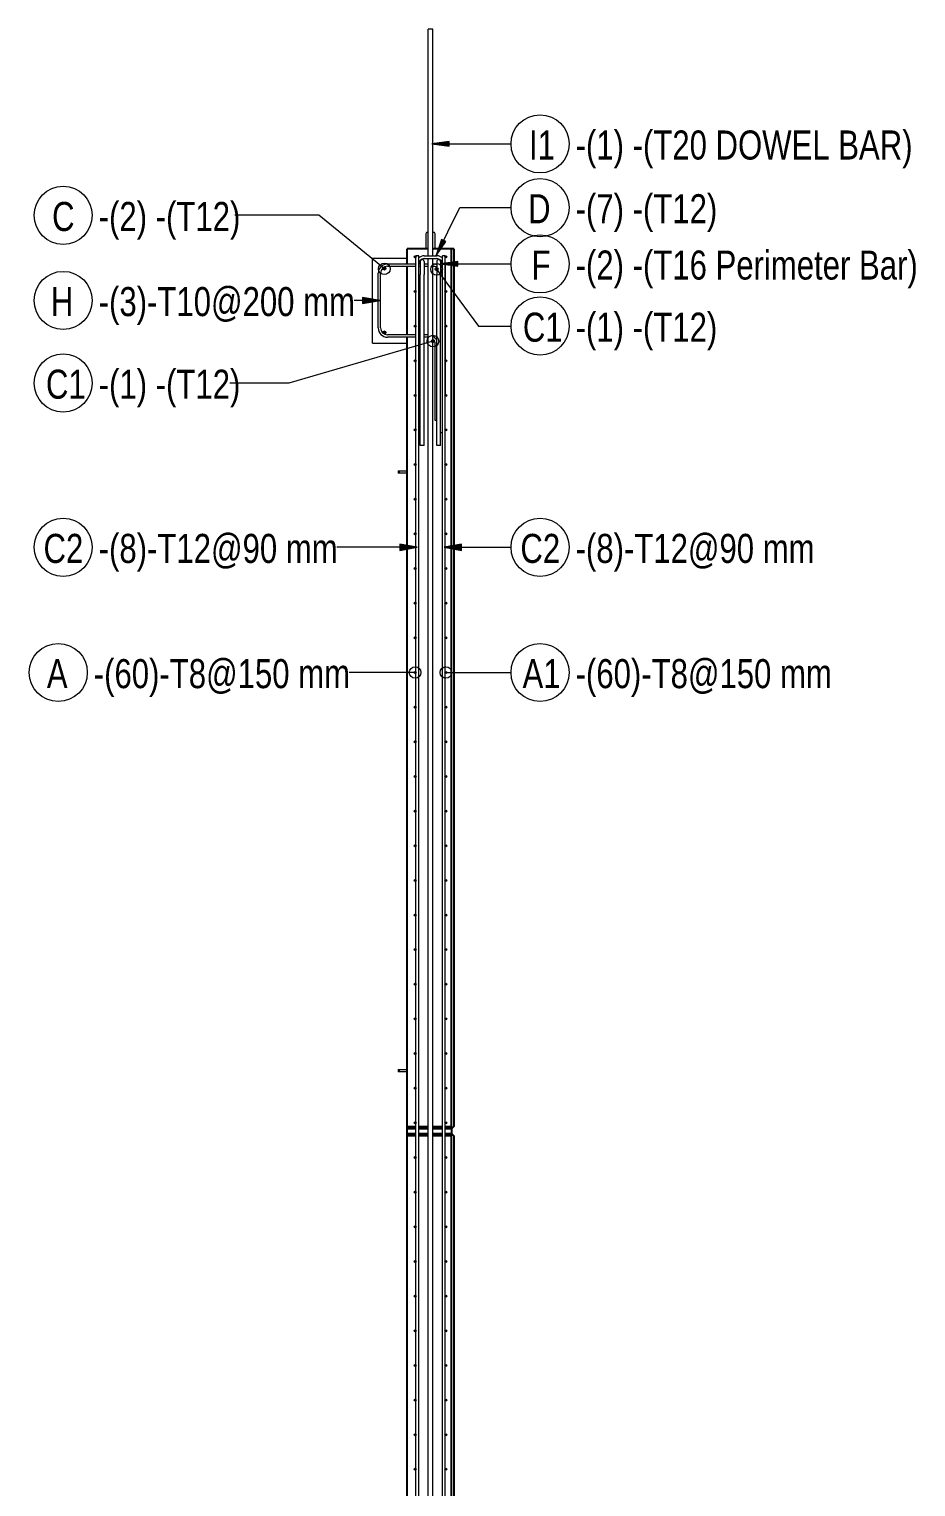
# Model space of a CAD drawing. Header units: millimetres. Extents: x 20 to 15200, y -2824 to 20808.
# Drawn here: x 5865 to 9677, y 2140 to 8410 of the extents above; entities that cross this region are included whole.
import ezdxf

# ---------------------------------------------------------------- set-up
doc = ezdxf.new("R2010")
doc.units = ezdxf.units.MM
for name, color, linetype, lineweight in [('A-GENM', 13, 'Continuous', 18), ('A-WALL', 113, 'Continuous', 25), ('S-BEAM', 12, 'Continuous', 18), ('S-RBAR', 171, 'Continuous', 18), ('S-RBAR-IDEN', 171, 'Continuous', 9)]:
    doc.layers.add(name, color=color, linetype=linetype, lineweight=lineweight)
doc.styles.add('Nirmala UI Semilight', font='NirmalaS.ttf', dxfattribs={"width": 0.8, "height": 125})

# ---------------------------------------------------------------- blocks, each defined once
blk = doc.blocks.new('M_Rectangular Corbel - M_Rectangular Corbel-2619635-Elevation Right 1')
at = {"layer": 'S-BEAM'}
for p, q in [((20114.6, 7060), (20114.6, 7425)), ((20114.6, 7425), (20264.6, 7425)), ((20114.6, 7060), (20264.6, 7060))]:
    blk.add_line(p, q, dxfattribs=at)
blk = doc.blocks.new('RR spread anchor face based - RR-SA-2_5-150-1726819-Elevation Right 1')
at = {"layer": 'A-GENM'}
for p, q in [((20224.6, 6510), (20229.6, 6510)), ((20224.6, 6510), (20224.6, 6500)), ((20229.6, 6500), (20224.6, 6500)), ((20229.6, 6510), (20264.6, 6510)), ((20229.6, 6510), (20229.6, 6500)), ((20264.6, 6500), (20229.6, 6500))]:
    blk.add_line(p, q, dxfattribs=at)
blk = doc.blocks.new('RR spread anchor face based - RR-SA-5_0-240-1726839-Elevation Right 1')
at = {"layer": 'A-GENM'}
for p, q in [((20347.1, 7534.9), (20344.6, 7529.9)), ((20344.6, 7529.9), (20344.6, 7465)), ((20354.6, 7534.9), (20347.1, 7534.9)), ((20382.1, 7534.9), (20374.6, 7534.9)), ((20384.6, 7529.9), (20382.1, 7534.9)), ((20384.6, 7465), (20384.6, 7529.9))]:
    blk.add_line(p, q, dxfattribs=at)
blk = doc.blocks.new('M_Rebar Tag_rfa MARK - ARROW-794226-Elevation Right 1')
at = {"layer": 'S-RBAR-IDEN'}
blk.add_circle((20835.4, 7916.6), 125, dxfattribs=at)
blk = doc.blocks.new('M_Rebar Tag_rfa MARK - DOT 1 MM-794228-Elevation Right 1')
at = {"layer": 'S-RBAR-IDEN'}
blk.add_circle((18784.9, 7609.2), 125, dxfattribs=at)
blk = doc.blocks.new('M_Rebar Tag_rfa Dimension - ARROW-793927-Elevation Right 1')
at = {"layer": 'S-RBAR-IDEN'}
blk.add_circle((18784.9, 7243.1), 125, dxfattribs=at)
blk = doc.blocks.new('M_Rebar Tag_rfa Dimension - DOT-793929-Elevation Right 1')
at = {"layer": 'S-RBAR-IDEN'}
blk.add_circle((20835.4, 5642.8), 125, dxfattribs=at)

msp = doc.modelspace()

# ---------------------------------------------------------------- hatches: boundary and pattern name
at = {"layer": 'S-RBAR'}
for points in [[(7524.4, 7427), (7528.2, 7431.2), (7524.4, 7435), (7520.4, 7431)], [(7656.4, 7427), (7660.2, 7431.2), (7656.4, 7435), (7652.4, 7431)], [(7391.8, 7373.9), (7397.8, 7379.9), (7391.8, 7385.9), (7385.8, 7379.9)], [(7616.5, 7372.2), (7622.5, 7378.2), (7616.5, 7384.2), (7610.5, 7378.2)], [(7524.4, 7278), (7528.4, 7282), (7524.4, 7286), (7520.4, 7282)], [(7656.4, 7278), (7660.4, 7282), (7656.4, 7286), (7652.4, 7282)], [(7391.8, 7098.8), (7397.8, 7104.8), (7391.8, 7110.8), (7385.8, 7104.8)], [(7524.4, 7129), (7528.4, 7133), (7524.4, 7137), (7520.4, 7133)], [(7656.4, 7129), (7660.4, 7133), (7656.4, 7137), (7652.4, 7133)], [(7600.8, 7062.3), (7606.8, 7068.3), (7600.8, 7074.3), (7594.8, 7068.3)], [(7524.4, 6979.9), (7528.4, 6983.9), (7524.4, 6987.9), (7520.4, 6983.9)], [(7656.4, 6979.9), (7660.4, 6983.9), (7656.4, 6987.9), (7652.4, 6983.9)], [(7524.4, 6830.9), (7528.4, 6834.9), (7524.4, 6838.9), (7520.4, 6834.9)], [(7656.4, 6830.9), (7660.4, 6834.9), (7656.4, 6838.9), (7652.4, 6834.9)], [(7524.4, 6681.9), (7528.4, 6685.9), (7524.4, 6689.9), (7520.4, 6685.9)], [(7656.4, 6681.9), (7660.4, 6685.9), (7656.4, 6689.9), (7652.4, 6685.9)], [(7524.4, 6532.9), (7528.4, 6536.9), (7524.4, 6540.9), (7520.4, 6536.9)], [(7656.4, 6532.9), (7660.4, 6536.9), (7656.4, 6540.9), (7652.4, 6536.9)], [(7524.4, 6383.9), (7528.4, 6387.9), (7524.4, 6391.9), (7520.4, 6387.9)], [(7656.4, 6383.9), (7660.4, 6387.9), (7656.4, 6391.9), (7652.4, 6387.9)], [(7524.4, 6234.9), (7528.4, 6238.9), (7524.4, 6242.9), (7520.4, 6238.9)], [(7656.4, 6234.9), (7660.4, 6238.9), (7656.4, 6242.9), (7652.4, 6238.9)], [(7524.4, 6085.8), (7528.4, 6089.8), (7524.4, 6093.8), (7520.4, 6089.8)], [(7656.4, 6085.8), (7660.4, 6089.8), (7656.4, 6093.8), (7652.4, 6089.8)], [(7524.4, 5936.8), (7528.4, 5940.8), (7524.4, 5944.8), (7520.4, 5940.8)], [(7656.4, 5936.8), (7660.4, 5940.8), (7656.4, 5944.8), (7652.4, 5940.8)], [(7524.4, 5787.8), (7528.4, 5791.8), (7524.4, 5795.8), (7520.4, 5791.8)], [(7656.4, 5787.8), (7660.4, 5791.8), (7656.4, 5795.8), (7652.4, 5791.8)], [(7524.4, 5638.8), (7528.4, 5642.8), (7524.4, 5646.8), (7520.4, 5642.8)], [(7656.4, 5638.8), (7660.4, 5642.8), (7656.4, 5646.8), (7652.4, 5642.8)], [(7524.4, 5489.8), (7528.4, 5493.8), (7524.4, 5497.8), (7520.4, 5493.8)], [(7656.4, 5489.8), (7660.4, 5493.8), (7656.4, 5497.8), (7652.4, 5493.8)], [(7524.4, 5340.8), (7528.4, 5344.8), (7524.4, 5348.8), (7520.4, 5344.8)], [(7656.4, 5340.8), (7660.4, 5344.8), (7656.4, 5348.8), (7652.4, 5344.8)], [(7524.4, 5191.7), (7528.4, 5195.7), (7524.4, 5199.7), (7520.4, 5195.7)], [(7656.4, 5191.7), (7660.4, 5195.7), (7656.4, 5199.7), (7652.4, 5195.7)], [(7524.4, 5042.7), (7528.4, 5046.7), (7524.4, 5050.7), (7520.4, 5046.7)], [(7656.4, 5042.7), (7660.4, 5046.7), (7656.4, 5050.7), (7652.4, 5046.7)], [(7524.4, 4893.7), (7528.4, 4897.7), (7524.4, 4901.7), (7520.4, 4897.7)], [(7656.4, 4893.7), (7660.4, 4897.7), (7656.4, 4901.7), (7652.4, 4897.7)], [(7524.4, 4744.7), (7528.4, 4748.7), (7524.4, 4752.7), (7520.4, 4748.7)], [(7656.4, 4744.7), (7660.4, 4748.7), (7656.4, 4752.7), (7652.4, 4748.7)], [(7524.4, 4595.7), (7528.4, 4599.7), (7524.4, 4603.7), (7520.4, 4599.7)], [(7656.4, 4595.7), (7660.4, 4599.7), (7656.4, 4603.7), (7652.4, 4599.7)], [(7524.4, 4446.7), (7528.4, 4450.7), (7524.4, 4454.7), (7520.4, 4450.7)], [(7656.4, 4446.7), (7660.4, 4450.7), (7656.4, 4454.7), (7652.4, 4450.7)], [(7524.4, 4297.6), (7528.4, 4301.6), (7524.4, 4305.6), (7520.4, 4301.6)], [(7656.4, 4297.6), (7660.4, 4301.6), (7656.4, 4305.6), (7652.4, 4301.6)], [(7524.4, 4148.6), (7528.4, 4152.6), (7524.4, 4156.6), (7520.4, 4152.6)], [(7656.4, 4148.6), (7660.4, 4152.6), (7656.4, 4156.6), (7652.4, 4152.6)], [(7524.4, 3999.6), (7528.4, 4003.6), (7524.4, 4007.6), (7520.4, 4003.6)], [(7656.4, 3999.6), (7660.4, 4003.6), (7656.4, 4007.6), (7652.4, 4003.6)], [(7524.4, 3850.6), (7528.4, 3854.6), (7524.4, 3858.6), (7520.4, 3854.6)], [(7656.4, 3850.6), (7660.4, 3854.6), (7656.4, 3858.6), (7652.4, 3854.6)], [(7524.4, 3701.6), (7528.4, 3705.6), (7524.4, 3709.6), (7520.4, 3705.6)], [(7656.4, 3701.6), (7660.4, 3705.6), (7656.4, 3709.6), (7652.4, 3705.6)], [(7524.4, 3552.6), (7528.4, 3556.6), (7524.4, 3560.6), (7520.4, 3556.6)], [(7656.4, 3552.6), (7660.4, 3556.6), (7656.4, 3560.6), (7652.4, 3556.6)], [(7524.4, 3403.5), (7528.4, 3407.5), (7524.4, 3411.5), (7520.4, 3407.5)], [(7656.4, 3403.5), (7660.4, 3407.5), (7656.4, 3411.5), (7652.4, 3407.5)], [(7524.4, 3254.5), (7528.4, 3258.5), (7524.4, 3262.5), (7520.4, 3258.5)], [(7656.4, 3254.5), (7660.4, 3258.5), (7656.4, 3262.5), (7652.4, 3258.5)], [(7524.4, 3105.5), (7528.4, 3109.5), (7524.4, 3113.5), (7520.4, 3109.5)], [(7656.4, 3105.5), (7660.4, 3109.5), (7656.4, 3113.5), (7652.4, 3109.5)], [(7524.4, 2956.5), (7528.4, 2960.5), (7524.4, 2964.5), (7520.4, 2960.5)], [(7656.4, 2956.5), (7660.4, 2960.5), (7656.4, 2964.5), (7652.4, 2960.5)], [(7524.4, 2807.5), (7528.4, 2811.5), (7524.4, 2815.5), (7520.4, 2811.5)], [(7656.4, 2807.5), (7660.4, 2811.5), (7656.4, 2815.5), (7652.4, 2811.5)], [(7524.4, 2658.5), (7528.4, 2662.5), (7524.4, 2666.5), (7520.4, 2662.5)], [(7656.4, 2658.5), (7660.4, 2662.5), (7656.4, 2666.5), (7652.4, 2662.5)], [(7524.4, 2509.4), (7528.4, 2513.4), (7524.4, 2517.4), (7520.4, 2513.4)], [(7656.4, 2509.4), (7660.4, 2513.4), (7656.4, 2517.4), (7652.4, 2513.4)], [(7524.4, 2360.4), (7528.4, 2364.4), (7524.4, 2368.4), (7520.4, 2364.4)], [(7656.4, 2360.4), (7660.4, 2364.4), (7656.4, 2368.4), (7652.4, 2364.4)], [(7524.4, 2211.4), (7528.4, 2215.4), (7524.4, 2219.4), (7520.4, 2215.4)], [(7656.4, 2211.4), (7660.4, 2215.4), (7656.4, 2219.4), (7652.4, 2215.4)]]:
    msp.add_hatch(color=256, dxfattribs=at).paths.add_polyline_path(points)
h = msp.add_hatch(color=256, dxfattribs=at)
edge = h.paths.add_edge_path()
edge.add_arc((7524.4, 7431), 4, 0, 360)
h = msp.add_hatch(color=256, dxfattribs=at)
edge = h.paths.add_edge_path()
edge.add_arc((7656.4, 7431), 4, 0, 360)
h = msp.add_hatch(color=256, dxfattribs=at)
edge = h.paths.add_edge_path()
edge.add_arc((7391.8, 7379.9), 6, 0, 360)
h = msp.add_hatch(color=256, dxfattribs=at)
edge = h.paths.add_edge_path()
edge.add_arc((7616.5, 7378.2), 6, 0, 360)
h = msp.add_hatch(color=256, dxfattribs=at)
edge = h.paths.add_edge_path()
edge.add_arc((7524.4, 7282), 4, 0, 360)
h = msp.add_hatch(color=256, dxfattribs=at)
edge = h.paths.add_edge_path()
edge.add_arc((7656.4, 7282), 4, 0, 360)
h = msp.add_hatch(color=256, dxfattribs=at)
edge = h.paths.add_edge_path()
edge.add_arc((7391.8, 7104.8), 6, 0, 360)
h = msp.add_hatch(color=256, dxfattribs=at)
edge = h.paths.add_edge_path()
edge.add_arc((7524.4, 7133), 4, 0, 360)
h = msp.add_hatch(color=256, dxfattribs=at)
edge = h.paths.add_edge_path()
edge.add_arc((7656.4, 7133), 4, 0, 360)
h = msp.add_hatch(color=256, dxfattribs=at)
edge = h.paths.add_edge_path()
edge.add_arc((7600.8, 7068.3), 6, 0, 360)
h = msp.add_hatch(color=256, dxfattribs=at)
edge = h.paths.add_edge_path()
edge.add_arc((7524.4, 6983.9), 4, 0, 360)
h = msp.add_hatch(color=256, dxfattribs=at)
edge = h.paths.add_edge_path()
edge.add_arc((7656.4, 6983.9), 4, 0, 360)
h = msp.add_hatch(color=256, dxfattribs=at)
edge = h.paths.add_edge_path()
edge.add_arc((7524.4, 6834.9), 4, 0, 360)
h = msp.add_hatch(color=256, dxfattribs=at)
edge = h.paths.add_edge_path()
edge.add_arc((7656.4, 6834.9), 4, 0, 360)
h = msp.add_hatch(color=256, dxfattribs=at)
edge = h.paths.add_edge_path()
edge.add_arc((7524.4, 6685.9), 4, 0, 360)
h = msp.add_hatch(color=256, dxfattribs=at)
edge = h.paths.add_edge_path()
edge.add_arc((7656.4, 6685.9), 4, 0, 360)
h = msp.add_hatch(color=256, dxfattribs=at)
edge = h.paths.add_edge_path()
edge.add_arc((7524.4, 6536.9), 4, 0, 360)
h = msp.add_hatch(color=256, dxfattribs=at)
edge = h.paths.add_edge_path()
edge.add_arc((7656.4, 6536.9), 4, 0, 360)
h = msp.add_hatch(color=256, dxfattribs=at)
edge = h.paths.add_edge_path()
edge.add_arc((7524.4, 6387.9), 4, 0, 360)
h = msp.add_hatch(color=256, dxfattribs=at)
edge = h.paths.add_edge_path()
edge.add_arc((7656.4, 6387.9), 4, 0, 360)
h = msp.add_hatch(color=256, dxfattribs=at)
edge = h.paths.add_edge_path()
edge.add_arc((7524.4, 6238.9), 4, 0, 360)
h = msp.add_hatch(color=256, dxfattribs=at)
edge = h.paths.add_edge_path()
edge.add_arc((7656.4, 6238.9), 4, 0, 360)
h = msp.add_hatch(color=256, dxfattribs=at)
edge = h.paths.add_edge_path()
edge.add_arc((7524.4, 6089.8), 4, 0, 360)
h = msp.add_hatch(color=256, dxfattribs=at)
edge = h.paths.add_edge_path()
edge.add_arc((7656.4, 6089.8), 4, 0, 360)
h = msp.add_hatch(color=256, dxfattribs=at)
edge = h.paths.add_edge_path()
edge.add_arc((7524.4, 5940.8), 4, 0, 360)
h = msp.add_hatch(color=256, dxfattribs=at)
edge = h.paths.add_edge_path()
edge.add_arc((7656.4, 5940.8), 4, 0, 360)
h = msp.add_hatch(color=256, dxfattribs=at)
edge = h.paths.add_edge_path()
edge.add_arc((7524.4, 5791.8), 4, 0, 360)
h = msp.add_hatch(color=256, dxfattribs=at)
edge = h.paths.add_edge_path()
edge.add_arc((7656.4, 5791.8), 4, 0, 360)
h = msp.add_hatch(color=256, dxfattribs=at)
edge = h.paths.add_edge_path()
edge.add_arc((7524.4, 5642.8), 4, 0, 360)
h = msp.add_hatch(color=256, dxfattribs=at)
edge = h.paths.add_edge_path()
edge.add_arc((7656.4, 5642.8), 4, 0, 360)
h = msp.add_hatch(color=256, dxfattribs=at)
edge = h.paths.add_edge_path()
edge.add_arc((7524.4, 5493.8), 4, 0, 360)
h = msp.add_hatch(color=256, dxfattribs=at)
edge = h.paths.add_edge_path()
edge.add_arc((7656.4, 5493.8), 4, 0, 360)
h = msp.add_hatch(color=256, dxfattribs=at)
edge = h.paths.add_edge_path()
edge.add_arc((7524.4, 5344.8), 4, 0, 360)
h = msp.add_hatch(color=256, dxfattribs=at)
edge = h.paths.add_edge_path()
edge.add_arc((7656.4, 5344.8), 4, 0, 360)
h = msp.add_hatch(color=256, dxfattribs=at)
edge = h.paths.add_edge_path()
edge.add_arc((7524.4, 5195.7), 4, 0, 360)
h = msp.add_hatch(color=256, dxfattribs=at)
edge = h.paths.add_edge_path()
edge.add_arc((7656.4, 5195.7), 4, 0, 360)
h = msp.add_hatch(color=256, dxfattribs=at)
edge = h.paths.add_edge_path()
edge.add_arc((7524.4, 5046.7), 4, 0, 360)
h = msp.add_hatch(color=256, dxfattribs=at)
edge = h.paths.add_edge_path()
edge.add_arc((7656.4, 5046.7), 4, 0, 360)
h = msp.add_hatch(color=256, dxfattribs=at)
edge = h.paths.add_edge_path()
edge.add_arc((7524.4, 4897.7), 4, 0, 360)
h = msp.add_hatch(color=256, dxfattribs=at)
edge = h.paths.add_edge_path()
edge.add_arc((7656.4, 4897.7), 4, 0, 360)
h = msp.add_hatch(color=256, dxfattribs=at)
edge = h.paths.add_edge_path()
edge.add_arc((7524.4, 4748.7), 4, 0, 360)
h = msp.add_hatch(color=256, dxfattribs=at)
edge = h.paths.add_edge_path()
edge.add_arc((7656.4, 4748.7), 4, 0, 360)
h = msp.add_hatch(color=256, dxfattribs=at)
edge = h.paths.add_edge_path()
edge.add_arc((7524.4, 4599.7), 4, 0, 360)
h = msp.add_hatch(color=256, dxfattribs=at)
edge = h.paths.add_edge_path()
edge.add_arc((7656.4, 4599.7), 4, 0, 360)
h = msp.add_hatch(color=256, dxfattribs=at)
edge = h.paths.add_edge_path()
edge.add_arc((7524.4, 4450.7), 4, 0, 360)
h = msp.add_hatch(color=256, dxfattribs=at)
edge = h.paths.add_edge_path()
edge.add_arc((7656.4, 4450.7), 4, 0, 360)
h = msp.add_hatch(color=256, dxfattribs=at)
edge = h.paths.add_edge_path()
edge.add_arc((7524.4, 4301.6), 4, 0, 360)
h = msp.add_hatch(color=256, dxfattribs=at)
edge = h.paths.add_edge_path()
edge.add_arc((7656.4, 4301.6), 4, 0, 360)
h = msp.add_hatch(color=256, dxfattribs=at)
edge = h.paths.add_edge_path()
edge.add_arc((7524.4, 4152.6), 4, 0, 360)
h = msp.add_hatch(color=256, dxfattribs=at)
edge = h.paths.add_edge_path()
edge.add_arc((7656.4, 4152.6), 4, 0, 360)
h = msp.add_hatch(color=256, dxfattribs=at)
edge = h.paths.add_edge_path()
edge.add_arc((7524.4, 4003.6), 4, 0, 360)
h = msp.add_hatch(color=256, dxfattribs=at)
edge = h.paths.add_edge_path()
edge.add_arc((7656.4, 4003.6), 4, 0, 360)
h = msp.add_hatch(color=256, dxfattribs=at)
edge = h.paths.add_edge_path()
edge.add_arc((7524.4, 3854.6), 4, 0, 360)
h = msp.add_hatch(color=256, dxfattribs=at)
edge = h.paths.add_edge_path()
edge.add_arc((7656.4, 3854.6), 4, 0, 360)
h = msp.add_hatch(color=256, dxfattribs=at)
edge = h.paths.add_edge_path()
edge.add_arc((7524.4, 3705.6), 4, 0, 360)
h = msp.add_hatch(color=256, dxfattribs=at)
edge = h.paths.add_edge_path()
edge.add_arc((7656.4, 3705.6), 4, 0, 360)
h = msp.add_hatch(color=256, dxfattribs=at)
edge = h.paths.add_edge_path()
edge.add_arc((7524.4, 3556.6), 4, 0, 360)
h = msp.add_hatch(color=256, dxfattribs=at)
edge = h.paths.add_edge_path()
edge.add_arc((7656.4, 3556.6), 4, 0, 360)
h = msp.add_hatch(color=256, dxfattribs=at)
edge = h.paths.add_edge_path()
edge.add_arc((7524.4, 3407.5), 4, 0, 360)
h = msp.add_hatch(color=256, dxfattribs=at)
edge = h.paths.add_edge_path()
edge.add_arc((7656.4, 3407.5), 4, 0, 360)
h = msp.add_hatch(color=256, dxfattribs=at)
edge = h.paths.add_edge_path()
edge.add_arc((7524.4, 3258.5), 4, 0, 360)
h = msp.add_hatch(color=256, dxfattribs=at)
edge = h.paths.add_edge_path()
edge.add_arc((7656.4, 3258.5), 4, 0, 360)
h = msp.add_hatch(color=256, dxfattribs=at)
edge = h.paths.add_edge_path()
edge.add_arc((7524.4, 3109.5), 4, 0, 360)
h = msp.add_hatch(color=256, dxfattribs=at)
edge = h.paths.add_edge_path()
edge.add_arc((7656.4, 3109.5), 4, 0, 360)
h = msp.add_hatch(color=256, dxfattribs=at)
edge = h.paths.add_edge_path()
edge.add_arc((7524.4, 2960.5), 4, 0, 360)
h = msp.add_hatch(color=256, dxfattribs=at)
edge = h.paths.add_edge_path()
edge.add_arc((7656.4, 2960.5), 4, 0, 360)
h = msp.add_hatch(color=256, dxfattribs=at)
edge = h.paths.add_edge_path()
edge.add_arc((7524.4, 2811.5), 4, 0, 360)
h = msp.add_hatch(color=256, dxfattribs=at)
edge = h.paths.add_edge_path()
edge.add_arc((7656.4, 2811.5), 4, 0, 360)
h = msp.add_hatch(color=256, dxfattribs=at)
edge = h.paths.add_edge_path()
edge.add_arc((7524.4, 2662.5), 4, 0, 360)
h = msp.add_hatch(color=256, dxfattribs=at)
edge = h.paths.add_edge_path()
edge.add_arc((7656.4, 2662.5), 4, 0, 360)
h = msp.add_hatch(color=256, dxfattribs=at)
edge = h.paths.add_edge_path()
edge.add_arc((7524.4, 2513.4), 4, 0, 360)
h = msp.add_hatch(color=256, dxfattribs=at)
edge = h.paths.add_edge_path()
edge.add_arc((7656.4, 2513.4), 4, 0, 360)
h = msp.add_hatch(color=256, dxfattribs=at)
edge = h.paths.add_edge_path()
edge.add_arc((7524.4, 2364.4), 4, 0, 360)
h = msp.add_hatch(color=256, dxfattribs=at)
edge = h.paths.add_edge_path()
edge.add_arc((7656.4, 2364.4), 4, 0, 360)
h = msp.add_hatch(color=256, dxfattribs=at)
edge = h.paths.add_edge_path()
edge.add_arc((7524.4, 2215.4), 4, 0, 360)
h = msp.add_hatch(color=256, dxfattribs=at)
edge = h.paths.add_edge_path()
edge.add_arc((7656.4, 2215.4), 4, 0, 360)
at = {"layer": 'S-RBAR-IDEN'}
for points in [[(7595.9, 7916.6), (7670.9, 7906.7), (7670.9, 7926.5)], [(7613.7, 7433.6), (7655.5, 7496.6), (7637.7, 7505.3)], [(7632.9, 7400.2), (7707.9, 7390.3), (7707.9, 7410.1)], [(7373, 7243.1), (7298, 7256.4), (7298, 7229.9)], [(7533.1, 6181.4), (7458.1, 6194.6), (7458.1, 6168.2)], [(7648.8, 6181.4), (7723.8, 6168.2), (7723.8, 6194.6)]]:
    msp.add_hatch(color=256, dxfattribs=at).paths.add_polyline_path(points)

# ---------------------------------------------------------------- linework, layer by layer
at = {"layer": 'A-WALL'}
for p, q in [((7490.4, 7400), (7490.4, 7465)), ((7580.5, 7465), (7490.4, 7465)), ((7690.4, 7465), (7600.5, 7465)), ((7680.4, 3690), (7680.4, 7465)), ((7690.4, 7465), (7690.4, 3690)), ((7490.4, 7095), (7490.4, 7390)), ((7490.4, -1395), (7490.4, 7085)), ((7490.4, 3690), (7527.5, 3690)), ((7527.5, 3650), (7490.4, 3650)), ((7527.5, 3680), (7490.5, 3680)), ((7490.5, 3660), (7527.5, 3660)), ((7539.5, 3690), (7580.5, 3690)), ((7580.5, 3680), (7539.5, 3680)), ((7539.5, 3660), (7580.5, 3660)), ((7580.5, 3650), (7539.5, 3650)), ((7600.5, 3690), (7641.3, 3690)), ((7641.3, 3680), (7600.5, 3680)), ((7600.5, 3660), (7641.3, 3660)), ((7641.3, 3650), (7600.5, 3650)), ((7653.3, 3690), (7680.4, 3690)), ((7680.4, 3680), (7653.3, 3680)), ((7653.3, 3660), (7680.4, 3660)), ((7680.4, 3650), (7653.3, 3650)), ((7690.4, 3690), (7680.4, 3680)), ((7680.4, 3690), (7685.4, 3685)), ((7680.4, 3680), (7680.4, 3660)), ((7680.4, 3660), (7690.4, 3650)), ((7685.4, 3655), (7680.4, 3650)), ((7680.4, -1395), (7680.4, 3650)), ((7690.4, 3650), (7690.4, -1395))]:
    msp.add_line(p, q, dxfattribs=at)
at = {"layer": 'S-RBAR'}
for p, q in [((7600.5, 8410), (7580.5, 8410)), ((7580.5, 7435), (7580.5, 8410)), ((7600.5, 7435), (7600.5, 8410)), ((7405.5, 7400), (7527.5, 7400)), ((7524.4, 7435), (7520.4, 7431)), ((7520.4, 7431), (7524.4, 7427)), ((7528.2, 7431.2), (7524.4, 7435)), ((7524.4, 7427), (7528.2, 7431.2)), ((7527.4, 6833.1), (7527.4, 7399)), ((7539.5, 7435), (7527.5, 7435)), ((7527.5, -1365), (7527.5, 7435)), ((7539.5, -1365), (7539.5, 7435)), ((7539.5, 7400), (7546.4, 7400)), ((7546.4, 7410.6), (7546.4, 7355.1)), ((7562.4, 7410.6), (7562.4, 7355.1)), ((7562.4, 7400), (7580.5, 7400)), ((7563.4, 7435), (7617.4, 7435)), ((7563.4, 7423), (7617.4, 7423)), ((7580.5, 573.9), (7580.5, 7423)), ((7600.5, 573.9), (7600.5, 7423)), ((7617.2, 7410.6), (7617.2, 7355.1)), ((7633.2, 7410.6), (7633.2, 7355.1)), ((7653.3, 7435), (7641.3, 7435)), ((7641.3, -1365), (7641.3, 7435)), ((7656.4, 7435), (7652.4, 7431)), ((7652.4, 7431), (7656.4, 7427)), ((7653.3, -1365), (7653.3, 7435)), ((7653.4, 7399), (7653.4, 6833.1)), ((7660.2, 7431.2), (7656.4, 7435)), ((7656.4, 7427), (7660.2, 7431.2)), ((7365.5, 7125), (7365.5, 7360)), ((7375.5, 7125), (7375.5, 7360)), ((7391.8, 7385.9), (7385.8, 7379.9)), ((7385.8, 7379.9), (7391.8, 7373.9)), ((7397.8, 7379.9), (7391.8, 7385.9)), ((7391.8, 7373.9), (7397.8, 7379.9)), ((7405.5, 7390), (7527.4, 7390)), ((7539.5, 7390), (7546.4, 7390)), ((7546.4, 6618.6), (7546.4, 7355.1)), ((7562.4, 7390), (7580.5, 7390)), ((7562.4, 6618.6), (7562.4, 7355.1)), ((7616.5, 7384.2), (7610.5, 7378.2)), ((7610.5, 7378.2), (7616.5, 7372.2)), ((7622.5, 7378.2), (7616.5, 7384.2)), ((7616.5, 7372.2), (7622.5, 7378.2)), ((7617.2, 6618.6), (7617.2, 7355.1)), ((7633.2, 6618.6), (7633.2, 7355.1)), ((7640.5, 7360), (7640.5, 6675)), ((7524.4, 7286), (7520.4, 7282)), ((7520.4, 7282), (7524.4, 7278)), ((7528.4, 7282), (7524.4, 7286)), ((7524.4, 7278), (7528.4, 7282)), ((7656.4, 7286), (7652.4, 7282)), ((7652.4, 7282), (7656.4, 7278)), ((7660.4, 7282), (7656.4, 7286)), ((7656.4, 7278), (7660.4, 7282)), ((7391.8, 7110.8), (7385.8, 7104.8)), ((7385.8, 7104.8), (7391.8, 7098.8)), ((7397.8, 7104.8), (7391.8, 7110.8)), ((7391.8, 7098.8), (7397.8, 7104.8)), ((7527.4, 7095), (7405.5, 7095)), ((7524.4, 7137), (7520.4, 7133)), ((7520.4, 7133), (7524.4, 7129)), ((7528.4, 7133), (7524.4, 7137)), ((7524.4, 7129), (7528.4, 7133)), ((7546.4, 7095), (7539.5, 7095)), ((7580.5, 7095), (7562.4, 7095)), ((7656.4, 7137), (7652.4, 7133)), ((7652.4, 7133), (7656.4, 7129)), ((7660.4, 7133), (7656.4, 7137)), ((7656.4, 7129), (7660.4, 7133)), ((7527.4, 7085), (7405.5, 7085)), ((7546.4, 7085), (7539.5, 7085)), ((7580.5, 7085), (7562.4, 7085)), ((7600.8, 7074.3), (7594.8, 7068.3)), ((7594.8, 7068.3), (7600.8, 7062.3)), ((7606.8, 7068.3), (7600.8, 7074.3)), ((7600.8, 7062.3), (7606.8, 7068.3)), ((7610.6, 6726.8), (7610.6, 7055)), ((7524.4, 6987.9), (7520.4, 6983.9)), ((7520.4, 6983.9), (7524.4, 6979.9)), ((7528.4, 6983.9), (7524.4, 6987.9)), ((7524.4, 6979.9), (7528.4, 6983.9)), ((7656.4, 6987.9), (7652.4, 6983.9)), ((7652.4, 6983.9), (7656.4, 6979.9)), ((7660.4, 6983.9), (7656.4, 6987.9)), ((7656.4, 6979.9), (7660.4, 6983.9)), ((7524.4, 6838.9), (7520.4, 6834.9)), ((7520.4, 6834.9), (7524.4, 6830.9)), ((7528.4, 6834.9), (7524.4, 6838.9)), ((7524.4, 6830.9), (7528.4, 6834.9)), ((7656.4, 6838.9), (7652.4, 6834.9)), ((7652.4, 6834.9), (7656.4, 6830.9)), ((7660.4, 6834.9), (7656.4, 6838.9)), ((7656.4, 6830.9), (7660.4, 6834.9)), ((7617.2, 6726.8), (7610.6, 6726.8)), ((7524.4, 6689.9), (7520.4, 6685.9)), ((7520.4, 6685.9), (7524.4, 6681.9)), ((7528.4, 6685.9), (7524.4, 6689.9)), ((7524.4, 6681.9), (7528.4, 6685.9)), ((7633.2, 6675), (7640.5, 6675)), ((7656.4, 6689.9), (7652.4, 6685.9)), ((7652.4, 6685.9), (7656.4, 6681.9)), ((7660.4, 6685.9), (7656.4, 6689.9)), ((7656.4, 6681.9), (7660.4, 6685.9)), ((7562.4, 6618.6), (7546.4, 6618.6)), ((7633.2, 6618.6), (7617.2, 6618.6)), ((7524.4, 6540.9), (7520.4, 6536.9)), ((7520.4, 6536.9), (7524.4, 6532.9)), ((7528.4, 6536.9), (7524.4, 6540.9)), ((7524.4, 6532.9), (7528.4, 6536.9)), ((7656.4, 6540.9), (7652.4, 6536.9)), ((7652.4, 6536.9), (7656.4, 6532.9)), ((7660.4, 6536.9), (7656.4, 6540.9)), ((7656.4, 6532.9), (7660.4, 6536.9)), ((7524.4, 6391.9), (7520.4, 6387.9)), ((7520.4, 6387.9), (7524.4, 6383.9)), ((7528.4, 6387.9), (7524.4, 6391.9)), ((7524.4, 6383.9), (7528.4, 6387.9)), ((7656.4, 6391.9), (7652.4, 6387.9)), ((7652.4, 6387.9), (7656.4, 6383.9)), ((7660.4, 6387.9), (7656.4, 6391.9)), ((7656.4, 6383.9), (7660.4, 6387.9)), ((7524.4, 6242.9), (7520.4, 6238.9)), ((7520.4, 6238.9), (7524.4, 6234.9)), ((7528.4, 6238.9), (7524.4, 6242.9)), ((7524.4, 6234.9), (7528.4, 6238.9)), ((7656.4, 6242.9), (7652.4, 6238.9)), ((7652.4, 6238.9), (7656.4, 6234.9)), ((7660.4, 6238.9), (7656.4, 6242.9)), ((7656.4, 6234.9), (7660.4, 6238.9)), ((7524.4, 6093.8), (7520.4, 6089.8)), ((7520.4, 6089.8), (7524.4, 6085.8)), ((7528.4, 6089.8), (7524.4, 6093.8)), ((7524.4, 6085.8), (7528.4, 6089.8)), ((7656.4, 6093.8), (7652.4, 6089.8)), ((7652.4, 6089.8), (7656.4, 6085.8)), ((7660.4, 6089.8), (7656.4, 6093.8)), ((7656.4, 6085.8), (7660.4, 6089.8)), ((7524.4, 5944.8), (7520.4, 5940.8)), ((7520.4, 5940.8), (7524.4, 5936.8)), ((7528.4, 5940.8), (7524.4, 5944.8)), ((7524.4, 5936.8), (7528.4, 5940.8)), ((7656.4, 5944.8), (7652.4, 5940.8)), ((7652.4, 5940.8), (7656.4, 5936.8)), ((7660.4, 5940.8), (7656.4, 5944.8)), ((7656.4, 5936.8), (7660.4, 5940.8)), ((7524.4, 5795.8), (7520.4, 5791.8)), ((7520.4, 5791.8), (7524.4, 5787.8)), ((7528.4, 5791.8), (7524.4, 5795.8)), ((7524.4, 5787.8), (7528.4, 5791.8)), ((7656.4, 5795.8), (7652.4, 5791.8)), ((7652.4, 5791.8), (7656.4, 5787.8)), ((7660.4, 5791.8), (7656.4, 5795.8)), ((7656.4, 5787.8), (7660.4, 5791.8)), ((7524.4, 5646.8), (7520.4, 5642.8)), ((7528.4, 5642.8), (7524.4, 5646.8)), ((7656.4, 5646.8), (7652.4, 5642.8)), ((7660.4, 5642.8), (7656.4, 5646.8)), ((7520.4, 5642.8), (7524.4, 5638.8)), ((7524.4, 5638.8), (7528.4, 5642.8)), ((7652.4, 5642.8), (7656.4, 5638.8)), ((7656.4, 5638.8), (7660.4, 5642.8)), ((7524.4, 5497.8), (7520.4, 5493.8)), ((7520.4, 5493.8), (7524.4, 5489.8)), ((7528.4, 5493.8), (7524.4, 5497.8)), ((7524.4, 5489.8), (7528.4, 5493.8)), ((7656.4, 5497.8), (7652.4, 5493.8)), ((7652.4, 5493.8), (7656.4, 5489.8)), ((7660.4, 5493.8), (7656.4, 5497.8)), ((7656.4, 5489.8), (7660.4, 5493.8)), ((7524.4, 5348.8), (7520.4, 5344.8)), ((7520.4, 5344.8), (7524.4, 5340.8)), ((7528.4, 5344.8), (7524.4, 5348.8)), ((7524.4, 5340.8), (7528.4, 5344.8)), ((7656.4, 5348.8), (7652.4, 5344.8)), ((7652.4, 5344.8), (7656.4, 5340.8)), ((7660.4, 5344.8), (7656.4, 5348.8)), ((7656.4, 5340.8), (7660.4, 5344.8)), ((7524.4, 5199.7), (7520.4, 5195.7)), ((7520.4, 5195.7), (7524.4, 5191.7)), ((7528.4, 5195.7), (7524.4, 5199.7)), ((7524.4, 5191.7), (7528.4, 5195.7)), ((7656.4, 5199.7), (7652.4, 5195.7)), ((7652.4, 5195.7), (7656.4, 5191.7)), ((7660.4, 5195.7), (7656.4, 5199.7)), ((7656.4, 5191.7), (7660.4, 5195.7)), ((7524.4, 5050.7), (7520.4, 5046.7)), ((7520.4, 5046.7), (7524.4, 5042.7)), ((7528.4, 5046.7), (7524.4, 5050.7)), ((7524.4, 5042.7), (7528.4, 5046.7)), ((7656.4, 5050.7), (7652.4, 5046.7)), ((7652.4, 5046.7), (7656.4, 5042.7)), ((7660.4, 5046.7), (7656.4, 5050.7)), ((7656.4, 5042.7), (7660.4, 5046.7)), ((7524.4, 4901.7), (7520.4, 4897.7)), ((7520.4, 4897.7), (7524.4, 4893.7)), ((7528.4, 4897.7), (7524.4, 4901.7)), ((7524.4, 4893.7), (7528.4, 4897.7)), ((7656.4, 4901.7), (7652.4, 4897.7)), ((7652.4, 4897.7), (7656.4, 4893.7)), ((7660.4, 4897.7), (7656.4, 4901.7)), ((7656.4, 4893.7), (7660.4, 4897.7)), ((7524.4, 4752.7), (7520.4, 4748.7)), ((7520.4, 4748.7), (7524.4, 4744.7)), ((7528.4, 4748.7), (7524.4, 4752.7)), ((7524.4, 4744.7), (7528.4, 4748.7)), ((7656.4, 4752.7), (7652.4, 4748.7)), ((7652.4, 4748.7), (7656.4, 4744.7)), ((7660.4, 4748.7), (7656.4, 4752.7)), ((7656.4, 4744.7), (7660.4, 4748.7)), ((7524.4, 4603.7), (7520.4, 4599.7)), ((7520.4, 4599.7), (7524.4, 4595.7)), ((7528.4, 4599.7), (7524.4, 4603.7)), ((7524.4, 4595.7), (7528.4, 4599.7)), ((7656.4, 4603.7), (7652.4, 4599.7)), ((7652.4, 4599.7), (7656.4, 4595.7)), ((7660.4, 4599.7), (7656.4, 4603.7)), ((7656.4, 4595.7), (7660.4, 4599.7)), ((7524.4, 4454.7), (7520.4, 4450.7)), ((7528.4, 4450.7), (7524.4, 4454.7)), ((7656.4, 4454.7), (7652.4, 4450.7)), ((7660.4, 4450.7), (7656.4, 4454.7)), ((7520.4, 4450.7), (7524.4, 4446.7)), ((7524.4, 4446.7), (7528.4, 4450.7)), ((7652.4, 4450.7), (7656.4, 4446.7)), ((7656.4, 4446.7), (7660.4, 4450.7)), ((7524.4, 4305.6), (7520.4, 4301.6)), ((7520.4, 4301.6), (7524.4, 4297.6)), ((7528.4, 4301.6), (7524.4, 4305.6)), ((7524.4, 4297.6), (7528.4, 4301.6)), ((7656.4, 4305.6), (7652.4, 4301.6)), ((7652.4, 4301.6), (7656.4, 4297.6)), ((7660.4, 4301.6), (7656.4, 4305.6)), ((7656.4, 4297.6), (7660.4, 4301.6)), ((7524.4, 4156.6), (7520.4, 4152.6)), ((7520.4, 4152.6), (7524.4, 4148.6)), ((7528.4, 4152.6), (7524.4, 4156.6)), ((7524.4, 4148.6), (7528.4, 4152.6)), ((7656.4, 4156.6), (7652.4, 4152.6)), ((7652.4, 4152.6), (7656.4, 4148.6)), ((7660.4, 4152.6), (7656.4, 4156.6)), ((7656.4, 4148.6), (7660.4, 4152.6)), ((7524.4, 4007.6), (7520.4, 4003.6)), ((7520.4, 4003.6), (7524.4, 3999.6)), ((7528.4, 4003.6), (7524.4, 4007.6)), ((7524.4, 3999.6), (7528.4, 4003.6)), ((7656.4, 4007.6), (7652.4, 4003.6)), ((7652.4, 4003.6), (7656.4, 3999.6)), ((7660.4, 4003.6), (7656.4, 4007.6)), ((7656.4, 3999.6), (7660.4, 4003.6)), ((7524.4, 3858.6), (7520.4, 3854.6)), ((7520.4, 3854.6), (7524.4, 3850.6)), ((7528.4, 3854.6), (7524.4, 3858.6)), ((7524.4, 3850.6), (7528.4, 3854.6)), ((7656.4, 3858.6), (7652.4, 3854.6)), ((7652.4, 3854.6), (7656.4, 3850.6)), ((7660.4, 3854.6), (7656.4, 3858.6)), ((7656.4, 3850.6), (7660.4, 3854.6)), ((7524.4, 3709.6), (7520.4, 3705.6)), ((7520.4, 3705.6), (7524.4, 3701.6)), ((7528.4, 3705.6), (7524.4, 3709.6)), ((7524.4, 3701.6), (7528.4, 3705.6)), ((7656.4, 3709.6), (7652.4, 3705.6)), ((7652.4, 3705.6), (7656.4, 3701.6)), ((7660.4, 3705.6), (7656.4, 3709.6)), ((7656.4, 3701.6), (7660.4, 3705.6)), ((7524.4, 3560.6), (7520.4, 3556.6)), ((7520.4, 3556.6), (7524.4, 3552.6)), ((7528.4, 3556.6), (7524.4, 3560.6)), ((7524.4, 3552.6), (7528.4, 3556.6)), ((7656.4, 3560.6), (7652.4, 3556.6)), ((7652.4, 3556.6), (7656.4, 3552.6)), ((7660.4, 3556.6), (7656.4, 3560.6)), ((7656.4, 3552.6), (7660.4, 3556.6)), ((7524.4, 3411.5), (7520.4, 3407.5)), ((7520.4, 3407.5), (7524.4, 3403.5)), ((7528.4, 3407.5), (7524.4, 3411.5)), ((7524.4, 3403.5), (7528.4, 3407.5)), ((7656.4, 3411.5), (7652.4, 3407.5)), ((7652.4, 3407.5), (7656.4, 3403.5)), ((7660.4, 3407.5), (7656.4, 3411.5)), ((7656.4, 3403.5), (7660.4, 3407.5)), ((7524.4, 3262.5), (7520.4, 3258.5)), ((7528.4, 3258.5), (7524.4, 3262.5)), ((7656.4, 3262.5), (7652.4, 3258.5)), ((7660.4, 3258.5), (7656.4, 3262.5)), ((7520.4, 3258.5), (7524.4, 3254.5)), ((7524.4, 3254.5), (7528.4, 3258.5)), ((7652.4, 3258.5), (7656.4, 3254.5)), ((7656.4, 3254.5), (7660.4, 3258.5)), ((7524.4, 3113.5), (7520.4, 3109.5)), ((7520.4, 3109.5), (7524.4, 3105.5)), ((7528.4, 3109.5), (7524.4, 3113.5)), ((7524.4, 3105.5), (7528.4, 3109.5)), ((7656.4, 3113.5), (7652.4, 3109.5)), ((7652.4, 3109.5), (7656.4, 3105.5)), ((7660.4, 3109.5), (7656.4, 3113.5)), ((7656.4, 3105.5), (7660.4, 3109.5)), ((7524.4, 2964.5), (7520.4, 2960.5)), ((7520.4, 2960.5), (7524.4, 2956.5)), ((7528.4, 2960.5), (7524.4, 2964.5)), ((7524.4, 2956.5), (7528.4, 2960.5)), ((7656.4, 2964.5), (7652.4, 2960.5)), ((7652.4, 2960.5), (7656.4, 2956.5)), ((7660.4, 2960.5), (7656.4, 2964.5)), ((7656.4, 2956.5), (7660.4, 2960.5)), ((7524.4, 2815.5), (7520.4, 2811.5)), ((7520.4, 2811.5), (7524.4, 2807.5)), ((7528.4, 2811.5), (7524.4, 2815.5)), ((7524.4, 2807.5), (7528.4, 2811.5)), ((7656.4, 2815.5), (7652.4, 2811.5)), ((7652.4, 2811.5), (7656.4, 2807.5)), ((7660.4, 2811.5), (7656.4, 2815.5)), ((7656.4, 2807.5), (7660.4, 2811.5)), ((7524.4, 2666.5), (7520.4, 2662.5)), ((7520.4, 2662.5), (7524.4, 2658.5)), ((7528.4, 2662.5), (7524.4, 2666.5)), ((7524.4, 2658.5), (7528.4, 2662.5)), ((7656.4, 2666.5), (7652.4, 2662.5)), ((7652.4, 2662.5), (7656.4, 2658.5)), ((7660.4, 2662.5), (7656.4, 2666.5)), ((7656.4, 2658.5), (7660.4, 2662.5)), ((7524.4, 2517.4), (7520.4, 2513.4)), ((7520.4, 2513.4), (7524.4, 2509.4)), ((7528.4, 2513.4), (7524.4, 2517.4)), ((7524.4, 2509.4), (7528.4, 2513.4)), ((7656.4, 2517.4), (7652.4, 2513.4)), ((7652.4, 2513.4), (7656.4, 2509.4)), ((7660.4, 2513.4), (7656.4, 2517.4)), ((7656.4, 2509.4), (7660.4, 2513.4)), ((7524.4, 2368.4), (7520.4, 2364.4)), ((7520.4, 2364.4), (7524.4, 2360.4)), ((7528.4, 2364.4), (7524.4, 2368.4)), ((7524.4, 2360.4), (7528.4, 2364.4)), ((7656.4, 2368.4), (7652.4, 2364.4)), ((7652.4, 2364.4), (7656.4, 2360.4)), ((7660.4, 2364.4), (7656.4, 2368.4)), ((7656.4, 2360.4), (7660.4, 2364.4)), ((7524.4, 2219.4), (7520.4, 2215.4)), ((7520.4, 2215.4), (7524.4, 2211.4)), ((7528.4, 2215.4), (7524.4, 2219.4)), ((7524.4, 2211.4), (7528.4, 2215.4)), ((7656.4, 2219.4), (7652.4, 2215.4)), ((7652.4, 2215.4), (7656.4, 2211.4)), ((7660.4, 2215.4), (7656.4, 2219.4)), ((7656.4, 2211.4), (7660.4, 2215.4))]:
    msp.add_line(p, q, dxfattribs=at)
for centre, radius in [((7524.4, 7431), 4), ((7656.4, 7431), 4), ((7391.8, 7379.9), 6), ((7616.5, 7378.2), 6), ((7524.4, 7282), 4), ((7656.4, 7282), 4), ((7391.8, 7104.8), 6), ((7524.4, 7133), 4), ((7656.4, 7133), 4), ((7600.8, 7068.3), 6), ((7524.4, 6983.9), 4), ((7656.4, 6983.9), 4), ((7524.4, 6834.9), 4), ((7656.4, 6834.9), 4), ((7524.4, 6685.9), 4), ((7656.4, 6685.9), 4), ((7524.4, 6536.9), 4), ((7656.4, 6536.9), 4), ((7524.4, 6387.9), 4), ((7656.4, 6387.9), 4), ((7524.4, 6238.9), 4), ((7656.4, 6238.9), 4), ((7524.4, 6089.8), 4), ((7656.4, 6089.8), 4), ((7524.4, 5940.8), 4), ((7656.4, 5940.8), 4), ((7524.4, 5791.8), 4), ((7656.4, 5791.8), 4), ((7524.4, 5642.8), 4), ((7656.4, 5642.8), 4), ((7524.4, 5493.8), 4), ((7656.4, 5493.8), 4), ((7524.4, 5344.8), 4), ((7656.4, 5344.8), 4), ((7524.4, 5195.7), 4), ((7656.4, 5195.7), 4), ((7524.4, 5046.7), 4), ((7656.4, 5046.7), 4), ((7524.4, 4897.7), 4), ((7656.4, 4897.7), 4), ((7524.4, 4748.7), 4), ((7656.4, 4748.7), 4), ((7524.4, 4599.7), 4), ((7656.4, 4599.7), 4), ((7524.4, 4450.7), 4), ((7656.4, 4450.7), 4), ((7524.4, 4301.6), 4), ((7656.4, 4301.6), 4), ((7524.4, 4152.6), 4), ((7656.4, 4152.6), 4), ((7524.4, 4003.6), 4), ((7656.4, 4003.6), 4), ((7524.4, 3854.6), 4), ((7656.4, 3854.6), 4), ((7524.4, 3705.6), 4), ((7656.4, 3705.6), 4), ((7524.4, 3556.6), 4), ((7656.4, 3556.6), 4), ((7524.4, 3407.5), 4), ((7656.4, 3407.5), 4), ((7524.4, 3258.5), 4), ((7656.4, 3258.5), 4), ((7524.4, 3109.5), 4), ((7656.4, 3109.5), 4), ((7524.4, 2960.5), 4), ((7656.4, 2960.5), 4), ((7524.4, 2811.5), 4), ((7656.4, 2811.5), 4), ((7524.4, 2662.5), 4), ((7656.4, 2662.5), 4), ((7524.4, 2513.4), 4), ((7656.4, 2513.4), 4), ((7524.4, 2364.4), 4), ((7656.4, 2364.4), 4), ((7524.4, 2215.4), 4), ((7656.4, 2215.4), 4)]:
    msp.add_circle(centre, radius, dxfattribs=at)
for centre, radius, start, end in [((7405.5, 7360), 40, 90, 180), ((7563.4, 7399), 36, 178.34171, 180), ((7563.4, 7399), 36, 90, 131.79824), ((7563.4, 7399), 24, 90, 177.51256), ((7554.4, 7410.6), 8, 360, 180), ((7554.4, 7410.6), 8, 120, 150), ((7554.4, 7410.6), 8, 30, 60), ((7554.4, 7410.6), 8, 360, 15), ((7600.5, 7360), 40, 65.05132, 90), ((7625.2, 7410.6), 8, 360, 180), ((7617.4, 7399), 36, 48.12834, 90), ((7617.4, 7399), 24, 1.81808, 90), ((7625.2, 7410.6), 8, 120, 150), ((7625.2, 7410.6), 8, 30, 60), ((7625.2, 7410.6), 8, 360, 15), ((7617.4, 7399), 36, 0, 0.52468), ((7405.5, 7360), 30, 90, 180), ((7600.5, 7360), 30, 55.77211, 90), ((7600.5, 7360), 40, 360, 34.45928), ((7405.5, 7125), 40, 180, 270), ((7405.5, 7125), 30, 180, 270), ((7580.6, 7055), 40, 22.69244, 60), ((7580.6, 7055), 30, 0, 48.32363)]:
    msp.add_arc(centre, radius, start, end, dxfattribs=at)
at = {"layer": 'S-RBAR-IDEN'}
for p, q in [((7670.9, 7926.5), (7595.9, 7916.6)), ((7595.9, 7916.6), (7670.9, 7906.7)), ((7595.9, 7916.6), (7936.2, 7916.6)), ((7670.9, 7906.7), (7670.9, 7926.5)), ((7109.5, 7609.2), (6748.3, 7609.2)), ((7391.7, 7379), (7109.5, 7609.2)), ((7613.7, 7433.6), (7715.7, 7642.5)), ((7715.7, 7642.5), (7936.2, 7642.5)), ((7637.7, 7505.3), (7613.7, 7433.6)), ((7613.7, 7433.6), (7655.5, 7496.6)), ((7655.5, 7496.6), (7637.7, 7505.3)), ((7707.9, 7410.1), (7632.9, 7400.2)), ((7632.9, 7400.2), (7707.9, 7390.3)), ((7632.9, 7400.2), (7936.2, 7400.2)), ((7707.9, 7390.3), (7707.9, 7410.1)), ((7616.5, 7377), (7796, 7133)), ((7373, 7243.1), (7261.5, 7243.1)), ((7373, 7243.1), (7298, 7256.4)), ((7298, 7256.4), (7298, 7229.9)), ((7298, 7229.9), (7373, 7243.1)), ((7796, 7133), (7936.2, 7133)), ((7600.7, 7068.3), (6981.2, 6887.8)), ((6981.2, 6887.8), (6727.1, 6887.8)), ((7533.1, 6181.4), (7187.5, 6181.4)), ((7533.1, 6181.4), (7458.1, 6194.6)), ((7458.1, 6194.6), (7458.1, 6168.2)), ((7458.1, 6168.2), (7533.1, 6181.4)), ((7723.8, 6194.6), (7648.8, 6181.4)), ((7648.8, 6181.4), (7723.8, 6168.2)), ((7648.8, 6181.4), (7936.2, 6181.4)), ((7723.8, 6168.2), (7723.8, 6194.6)), ((7524.1, 5642.8), (7240.3, 5642.8)), ((7656.5, 5642.8), (7936.2, 5642.8))]:
    msp.add_line(p, q, dxfattribs=at)
for centre in [(7391.7, 7379), (7616.5, 7377), (7600.7, 7068.3), (7524.1, 5642.8), (7656.5, 5642.8)]:
    msp.add_circle(centre, 25, dxfattribs=at)

# ---------------------------------------------------------------- block references
at = {"layer": 'A-GENM'}
for name, p in [('RR spread anchor face based - RR-SA-5_0-240-1726839-Elevation Right 1', (-12774.1, 0)), ('RR spread anchor face based - RR-SA-2_5-150-1726819-Elevation Right 1', (-12774.1, 0)), ('RR spread anchor face based - RR-SA-2_5-150-1726819-Elevation Right 1', (-12774.1, -2575))]:
    msp.add_blockref(name, p, dxfattribs=at)
at = {"layer": 'S-BEAM'}
msp.add_blockref('M_Rectangular Corbel - M_Rectangular Corbel-2619635-Elevation Right 1', (-12774.1, 0), dxfattribs=at)
at = {"layer": 'S-RBAR-IDEN'}
for name, p in [('M_Rebar Tag_rfa MARK - ARROW-794226-Elevation Right 1', (-12774.1, 0)), ('M_Rebar Tag_rfa MARK - DOT 1 MM-794228-Elevation Right 1', (-12774.1, 0)), ('M_Rebar Tag_rfa MARK - ARROW-794226-Elevation Right 1', (-12774.1, -274.2)), ('M_Rebar Tag_rfa MARK - ARROW-794226-Elevation Right 1', (-12774.1, -516.4)), ('M_Rebar Tag_rfa Dimension - ARROW-793927-Elevation Right 1', (-12774.1, 0)), ('M_Rebar Tag_rfa MARK - DOT 1 MM-794228-Elevation Right 1', (-10723.6, -476.2)), ('M_Rebar Tag_rfa MARK - DOT 1 MM-794228-Elevation Right 1', (-12774.1, -721.4)), ('M_Rebar Tag_rfa Dimension - ARROW-793927-Elevation Right 1', (-12774.1, -1061.7)), ('M_Rebar Tag_rfa Dimension - ARROW-793927-Elevation Right 1', (-10723.6, -1061.7)), ('M_Rebar Tag_rfa Dimension - DOT-793929-Elevation Right 1', (-14845.8, 0)), ('M_Rebar Tag_rfa Dimension - DOT-793929-Elevation Right 1', (-12774.1, 0))]:
    msp.add_blockref(name, p, dxfattribs=at)

# ---------------------------------------------------------------- texts
at = {"layer": 'S-RBAR-IDEN', "char_height": 125, "attachment_point": 1, "style": 'Nirmala UI Semilight'}
for s, insert, width in [('I1', (8013.7, 7974.2), 105.823), ('-(1) -(T20 DOWEL BAR)', (8214, 7974.2), 1670.717), ('C', (5963.2, 7666.8), 105.823), ('-(2) -(T12)', (6163.5, 7666.8), 705.485), ('D', (8009.7, 7700.1), 115.443), ('-(7) -(T12)', (8214, 7700.1), 702.278), ('-(2) -(T16 Perimeter Bar)', (8214, 7457.8), 1747.679), ('F', (8024.3, 7457.8), 80.169), ('H', (5957.8, 7300.7), 118.65), ('-(3)-T10@200 mm', (6163.5, 7300.7), 1327.594), ('C1', (7987.3, 7190.6), 169.958), ('-(1) -(T12)', (8214, 7190.6), 679.831), ('C1', (5936.8, 6945.4), 169.958), ('-(1) -(T12)', (6163.5, 6945.4), 679.831), ('C2', (5926.2, 6239), 195.612), ('-(8)-T12@90 mm', (6163.5, 6239), 1237.805), ('C2', (7976.7, 6239), 195.612), ('-(8)-T12@90 mm', (8214, 6239), 1237.805), ('-(60)-T8@150 mm', (6142.3, 5700.4), 1327.594), ('-(60)-T8@150 mm', (8214, 5700.4), 1327.594), ('A', (5940.6, 5700.4), 109.029), ('A1', (7985.9, 5700.4), 173.164)]:
    msp.add_mtext(s, dxfattribs=dict(at, insert=insert, width=width))

doc.saveas('drawing.dxf')
